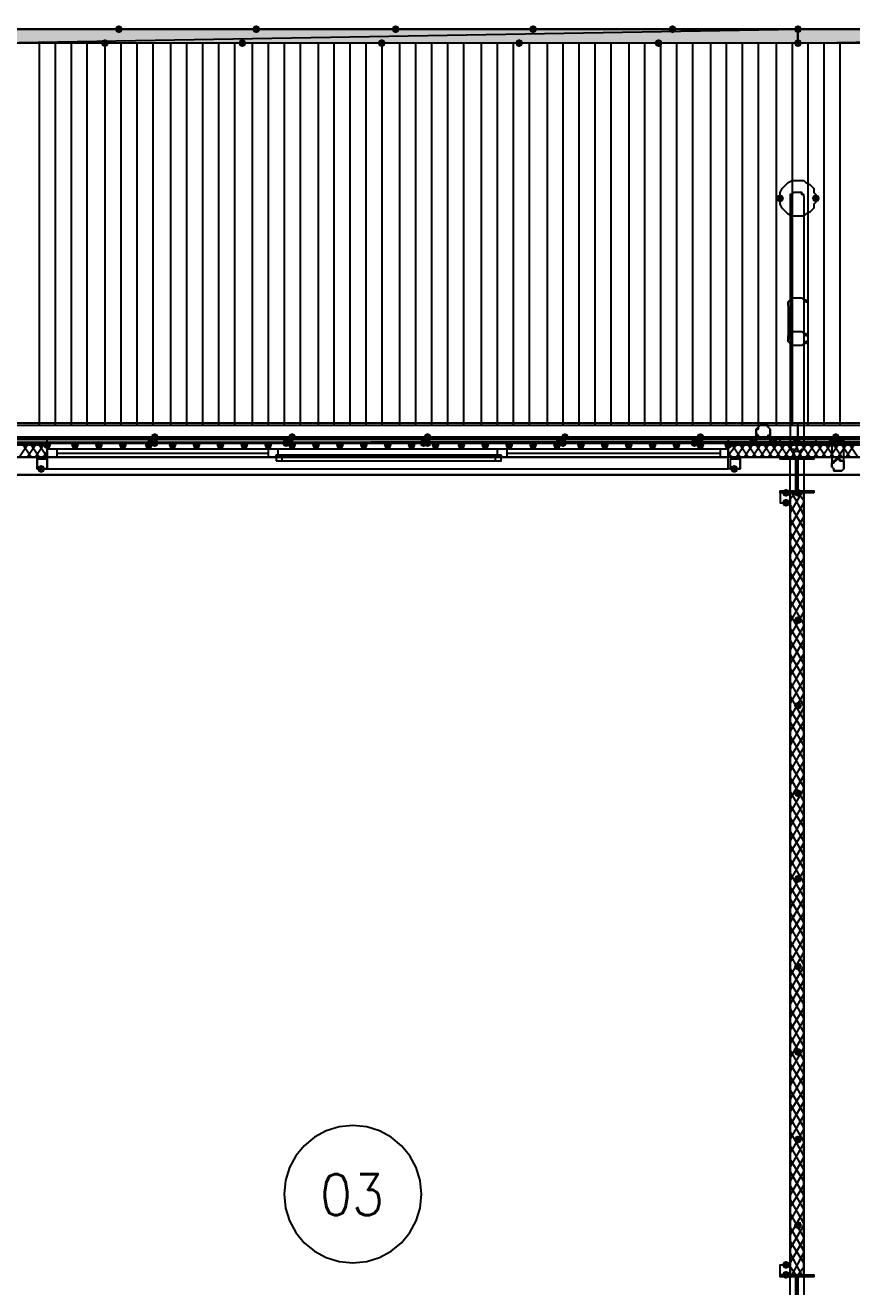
# Model space of a CAD drawing. Header units: millimetres. Extents: x 0 to 420, y 0 to 297.
# Drawn here: x 156.29 to 173.86, y 203.16 to 230 of the extents above; entities that cross this region are included whole.
import ezdxf

# ---------------------------------------------------------------- set-up
doc = ezdxf.new("R2010")
doc.units = ezdxf.units.MM
doc.layers.get('0').update_dxf_attribs({"linetype": 'CONTINUOUS'})
doc.styles.get("Standard").update_dxf_attribs({"font": 'STANDARD'})

msp = doc.modelspace()

# ---------------------------------------------------------------- hatches: boundary and pattern name
at = {"true_color": 0x000007}
h = msp.add_hatch(color=0, dxfattribs=at)
h.paths.add_polyline_path([(172.72, 229.616), (155.321, 229.616), (172.72, 229.912333)], flags=0)
h.paths.add_polyline_path([(155.321, 229.616), (172.72, 229.912333), (155.321, 229.912333)], flags=0)
at = {"true_color": 0x0000fe}
for points in [[(158.369, 229.912333), (158.344129, 229.852537), (158.284333, 229.827667), (158.224538, 229.852537), (158.199667, 229.912333), (158.224537, 229.972129), (158.284333, 229.997), (158.344129, 229.972129)], [(161.29, 229.912333), (161.265129, 229.852537), (161.205333, 229.827667), (161.145538, 229.852537), (161.120667, 229.912333), (161.145537, 229.972129), (161.205333, 229.997), (161.265129, 229.972129)], [(164.253333, 229.912333), (164.228462, 229.852537), (164.168667, 229.827667), (164.108871, 229.852537), (164.084, 229.912333), (164.108871, 229.972129), (164.168667, 229.997), (164.228462, 229.972129)], [(167.174333, 229.912333), (167.149463, 229.852537), (167.089667, 229.827667), (167.029871, 229.852537), (167.005, 229.912333), (167.029871, 229.972129), (167.089667, 229.997), (167.149462, 229.972129)], [(170.137667, 229.912333), (170.112796, 229.852537), (170.053, 229.827667), (169.993204, 229.852537), (169.968333, 229.912333), (169.993204, 229.972129), (170.053, 229.997), (170.112796, 229.972129)], [(172.804667, 229.912333), (172.779796, 229.852537), (172.72, 229.827667), (172.660204, 229.852537), (172.635333, 229.912333), (172.660204, 229.972129), (172.72, 229.997), (172.779796, 229.972129)], [(172.804667, 229.912333), (172.779796, 229.852537), (172.72, 229.827667), (172.660204, 229.852537), (172.635333, 229.912333), (172.660204, 229.972129), (172.72, 229.997), (172.779796, 229.972129)], [(158.072667, 229.616), (158.047796, 229.556204), (157.988, 229.531333), (157.928204, 229.556204), (157.903333, 229.616), (157.928204, 229.675796), (157.988, 229.700667), (158.047796, 229.675796)], [(160.993667, 229.616), (160.968796, 229.556204), (160.909, 229.531333), (160.849204, 229.556204), (160.824333, 229.616), (160.849204, 229.675796), (160.909, 229.700667), (160.968796, 229.675796)], [(163.957, 229.616), (163.932129, 229.556204), (163.872333, 229.531333), (163.812537, 229.556204), (163.787667, 229.616), (163.812537, 229.675796), (163.872333, 229.700667), (163.932129, 229.675796)], [(166.878, 229.616), (166.853129, 229.556204), (166.793333, 229.531333), (166.733538, 229.556204), (166.708667, 229.616), (166.733537, 229.675796), (166.793333, 229.700667), (166.853129, 229.675796)], [(169.841333, 229.616), (169.816463, 229.556204), (169.756667, 229.531333), (169.696871, 229.556204), (169.672, 229.616), (169.696871, 229.675796), (169.756667, 229.700667), (169.816462, 229.675796)], [(172.804667, 229.616), (172.779796, 229.556204), (172.72, 229.531333), (172.660204, 229.556204), (172.635333, 229.616), (172.660204, 229.675796), (172.72, 229.700667), (172.779796, 229.675796)], [(159.046333, 221.107), (159.021462, 221.047204), (158.961667, 221.022333), (158.901871, 221.047204), (158.877, 221.107), (158.901871, 221.166796), (158.961667, 221.191667), (159.021462, 221.166796)], [(159.131, 221.234), (159.106129, 221.174204), (159.046333, 221.149333), (158.986538, 221.174204), (158.961667, 221.234), (158.986537, 221.293796), (159.046333, 221.318667), (159.106129, 221.293796)], [(159.131, 221.107), (159.106129, 221.047204), (159.046333, 221.022333), (158.986538, 221.047204), (158.961667, 221.107), (158.986537, 221.166796), (159.046333, 221.191667), (159.106129, 221.166796)], [(159.131, 221.107), (159.106129, 221.047204), (159.046333, 221.022333), (158.986538, 221.047204), (158.961667, 221.107), (158.986537, 221.166796), (159.046333, 221.191667), (159.106129, 221.166796)], [(161.925, 221.107), (161.900129, 221.047204), (161.840333, 221.022333), (161.780538, 221.047204), (161.755667, 221.107), (161.780537, 221.166796), (161.840333, 221.191667), (161.900129, 221.166796)], [(162.009667, 221.107), (161.984796, 221.047204), (161.925, 221.022333), (161.865204, 221.047204), (161.840333, 221.107), (161.865204, 221.166796), (161.925, 221.191667), (161.984796, 221.166796)], [(162.009667, 221.107), (161.984796, 221.047204), (161.925, 221.022333), (161.865204, 221.047204), (161.840333, 221.107), (161.865204, 221.166796), (161.925, 221.191667), (161.984796, 221.166796)], [(162.052, 221.234), (162.027129, 221.174204), (161.967333, 221.149333), (161.907537, 221.174204), (161.882667, 221.234), (161.907537, 221.293796), (161.967333, 221.318667), (162.027129, 221.293796)], [(164.846, 221.107), (164.821129, 221.047204), (164.761333, 221.022333), (164.701538, 221.047204), (164.676667, 221.107), (164.701537, 221.166796), (164.761333, 221.191667), (164.821129, 221.166796)], [(164.930667, 221.234), (164.905796, 221.174204), (164.846, 221.149333), (164.786204, 221.174204), (164.761333, 221.234), (164.786204, 221.293796), (164.846, 221.318667), (164.905796, 221.293796)], [(164.930667, 221.107), (164.905796, 221.047204), (164.846, 221.022333), (164.786204, 221.047204), (164.761333, 221.107), (164.786204, 221.166796), (164.846, 221.191667), (164.905796, 221.166796)], [(164.930667, 221.107), (164.905796, 221.047204), (164.846, 221.022333), (164.786204, 221.047204), (164.761333, 221.107), (164.786204, 221.166796), (164.846, 221.191667), (164.905796, 221.166796)], [(167.724667, 221.107), (167.699796, 221.047204), (167.64, 221.022333), (167.580204, 221.047204), (167.555333, 221.107), (167.580204, 221.166796), (167.64, 221.191667), (167.699796, 221.166796)], [(167.809333, 221.107), (167.784463, 221.047204), (167.724667, 221.022333), (167.664871, 221.047204), (167.64, 221.107), (167.664871, 221.166796), (167.724667, 221.191667), (167.784462, 221.166796)], [(167.809333, 221.107), (167.784463, 221.047204), (167.724667, 221.022333), (167.664871, 221.047204), (167.64, 221.107), (167.664871, 221.166796), (167.724667, 221.191667), (167.784462, 221.166796)], [(167.851667, 221.234), (167.826796, 221.174204), (167.767, 221.149333), (167.707204, 221.174204), (167.682333, 221.234), (167.707204, 221.293796), (167.767, 221.318667), (167.826796, 221.293796)], [(170.603333, 221.107), (170.578463, 221.047204), (170.518667, 221.022333), (170.458871, 221.047204), (170.434, 221.107), (170.458871, 221.166796), (170.518667, 221.191667), (170.578462, 221.166796)], [(170.688, 221.107), (170.663129, 221.047204), (170.603333, 221.022333), (170.543538, 221.047204), (170.518667, 221.107), (170.543537, 221.166796), (170.603333, 221.191667), (170.663129, 221.166796)], [(170.730333, 221.234), (170.705462, 221.174204), (170.645667, 221.149333), (170.585871, 221.174204), (170.561, 221.234), (170.585871, 221.293796), (170.645667, 221.318667), (170.705462, 221.293796)], [(170.730333, 221.107), (170.705462, 221.047204), (170.645667, 221.022333), (170.585871, 221.047204), (170.561, 221.107), (170.585871, 221.166796), (170.645667, 221.191667), (170.705462, 221.166796)], [(173.524333, 221.107), (173.499462, 221.047204), (173.439667, 221.022333), (173.379871, 221.047204), (173.355, 221.107), (173.379871, 221.166796), (173.439667, 221.191667), (173.499462, 221.166796)], [(173.609, 221.234), (173.584129, 221.174204), (173.524333, 221.149333), (173.464538, 221.174204), (173.439667, 221.234), (173.464537, 221.293796), (173.524333, 221.318667), (173.584129, 221.293796)], [(173.609, 221.107), (173.584129, 221.047204), (173.524333, 221.022333), (173.464538, 221.047204), (173.439667, 221.107), (173.464537, 221.166796), (173.524333, 221.191667), (173.584129, 221.166796)], [(173.609, 221.107), (173.584129, 221.047204), (173.524333, 221.022333), (173.464538, 221.047204), (173.439667, 221.107), (173.464537, 221.166796), (173.524333, 221.191667), (173.584129, 221.166796)]]:
    msp.add_hatch(color=0, dxfattribs=at).paths.add_polyline_path(points, flags=0)
at = {"true_color": 0x000007}
h = msp.add_hatch(color=0, dxfattribs=at)
h.paths.add_polyline_path([(190.076667, 229.616), (172.72, 229.616), (190.076667, 229.912333)], flags=0)
h.paths.add_polyline_path([(172.72, 229.616), (190.076667, 229.912333), (172.72, 229.912333)], flags=0)
for points in [[(172.423667, 226.314), (172.398796, 226.254204), (172.339, 226.229333), (172.279204, 226.254204), (172.254333, 226.314), (172.279204, 226.373796), (172.339, 226.398667), (172.398796, 226.373796)], [(173.185667, 226.314), (173.160796, 226.254204), (173.101, 226.229333), (173.041204, 226.254204), (173.016333, 226.314), (173.041204, 226.373796), (173.101, 226.398667), (173.160796, 226.373796)], [(156.845, 221.064667), (156.820129, 221.004871), (156.760333, 220.98), (156.700538, 221.004871), (156.675667, 221.064667), (156.700537, 221.124462), (156.760333, 221.149333), (156.820129, 221.124463)], [(157.437667, 221.064667), (157.412796, 221.004871), (157.353, 220.98), (157.293204, 221.004871), (157.268333, 221.064667), (157.293204, 221.124462), (157.353, 221.149333), (157.412796, 221.124463)], [(157.945667, 221.064667), (157.920796, 221.004871), (157.861, 220.98), (157.801204, 221.004871), (157.776333, 221.064667), (157.801204, 221.124462), (157.861, 221.149333), (157.920796, 221.124463)], [(158.453667, 221.064667), (158.428796, 221.004871), (158.369, 220.98), (158.309204, 221.004871), (158.284333, 221.064667), (158.309204, 221.124462), (158.369, 221.149333), (158.428796, 221.124463)], [(159.004, 221.064667), (158.979129, 221.004871), (158.919333, 220.98), (158.859537, 221.004871), (158.834667, 221.064667), (158.859537, 221.124462), (158.919333, 221.149333), (158.979129, 221.124463)], [(159.512, 221.064667), (159.487129, 221.004871), (159.427333, 220.98), (159.367538, 221.004871), (159.342667, 221.064667), (159.367537, 221.124462), (159.427333, 221.149333), (159.487129, 221.124463)], [(160.02, 221.064667), (159.995129, 221.004871), (159.935333, 220.98), (159.875538, 221.004871), (159.850667, 221.064667), (159.875537, 221.124462), (159.935333, 221.149333), (159.995129, 221.124463)], [(160.528, 221.064667), (160.503129, 221.004871), (160.443333, 220.98), (160.383537, 221.004871), (160.358667, 221.064667), (160.383537, 221.124462), (160.443333, 221.149333), (160.503129, 221.124463)], [(161.036, 221.064667), (161.011129, 221.004871), (160.951333, 220.98), (160.891538, 221.004871), (160.866667, 221.064667), (160.891537, 221.124462), (160.951333, 221.149333), (161.011129, 221.124463)], [(161.544, 221.064667), (161.519129, 221.004871), (161.459333, 220.98), (161.399538, 221.004871), (161.374667, 221.064667), (161.399537, 221.124462), (161.459333, 221.149333), (161.519129, 221.124463)], [(162.052, 221.064667), (162.027129, 221.004871), (161.967333, 220.98), (161.907537, 221.004871), (161.882667, 221.064667), (161.907537, 221.124462), (161.967333, 221.149333), (162.027129, 221.124463)], [(162.56, 221.064667), (162.535129, 221.004871), (162.475333, 220.98), (162.415538, 221.004871), (162.390667, 221.064667), (162.415537, 221.124462), (162.475333, 221.149333), (162.535129, 221.124463)], [(163.068, 221.064667), (163.043129, 221.004871), (162.983333, 220.98), (162.923538, 221.004871), (162.898667, 221.064667), (162.923537, 221.124462), (162.983333, 221.149333), (163.043129, 221.124463)], [(163.576, 221.064667), (163.551129, 221.004871), (163.491333, 220.98), (163.431538, 221.004871), (163.406667, 221.064667), (163.431537, 221.124462), (163.491333, 221.149333), (163.551129, 221.124463)], [(164.084, 221.064667), (164.059129, 221.004871), (163.999333, 220.98), (163.939538, 221.004871), (163.914667, 221.064667), (163.939537, 221.124462), (163.999333, 221.149333), (164.059129, 221.124463)], [(164.592, 221.064667), (164.567129, 221.004871), (164.507333, 220.98), (164.447538, 221.004871), (164.422667, 221.064667), (164.447537, 221.124462), (164.507333, 221.149333), (164.567129, 221.124463)], [(165.1, 221.064667), (165.075129, 221.004871), (165.015333, 220.98), (164.955538, 221.004871), (164.930667, 221.064667), (164.955537, 221.124462), (165.015333, 221.149333), (165.075129, 221.124463)], [(165.650333, 221.064667), (165.625462, 221.004871), (165.565667, 220.98), (165.505871, 221.004871), (165.481, 221.064667), (165.505871, 221.124462), (165.565667, 221.149333), (165.625462, 221.124463)], [(166.158333, 221.064667), (166.133463, 221.004871), (166.073667, 220.98), (166.013871, 221.004871), (165.989, 221.064667), (166.013871, 221.124462), (166.073667, 221.149333), (166.133462, 221.124463)], [(166.666333, 221.064667), (166.641462, 221.004871), (166.581667, 220.98), (166.521871, 221.004871), (166.497, 221.064667), (166.521871, 221.124462), (166.581667, 221.149333), (166.641462, 221.124463)], [(167.174333, 221.064667), (167.149463, 221.004871), (167.089667, 220.98), (167.029871, 221.004871), (167.005, 221.064667), (167.029871, 221.124462), (167.089667, 221.149333), (167.149462, 221.124463)], [(167.682333, 221.064667), (167.657463, 221.004871), (167.597667, 220.98), (167.537871, 221.004871), (167.513, 221.064667), (167.537871, 221.124462), (167.597667, 221.149333), (167.657462, 221.124463)], [(168.190333, 221.064667), (168.165462, 221.004871), (168.105667, 220.98), (168.045871, 221.004871), (168.021, 221.064667), (168.045871, 221.124462), (168.105667, 221.149333), (168.165462, 221.124463)], [(168.698333, 221.064667), (168.673463, 221.004871), (168.613667, 220.98), (168.553871, 221.004871), (168.529, 221.064667), (168.553871, 221.124462), (168.613667, 221.149333), (168.673462, 221.124463)], [(169.206333, 221.064667), (169.181462, 221.004871), (169.121667, 220.98), (169.061871, 221.004871), (169.037, 221.064667), (169.061871, 221.124462), (169.121667, 221.149333), (169.181462, 221.124463)], [(169.714333, 221.064667), (169.689462, 221.004871), (169.629667, 220.98), (169.569871, 221.004871), (169.545, 221.064667), (169.569871, 221.124462), (169.629667, 221.149333), (169.689462, 221.124463)], [(170.222333, 221.064667), (170.197462, 221.004871), (170.137667, 220.98), (170.077871, 221.004871), (170.053, 221.064667), (170.077871, 221.124462), (170.137667, 221.149333), (170.197462, 221.124463)], [(170.730333, 221.064667), (170.705462, 221.004871), (170.645667, 220.98), (170.585871, 221.004871), (170.561, 221.064667), (170.585871, 221.124462), (170.645667, 221.149333), (170.705462, 221.124463)], [(171.323, 221.064667), (171.298129, 221.004871), (171.238333, 220.98), (171.178538, 221.004871), (171.153667, 221.064667), (171.178537, 221.124462), (171.238333, 221.149333), (171.298129, 221.124463)], [(156.718, 220.556667), (156.693129, 220.496871), (156.633333, 220.472), (156.573537, 220.496871), (156.548667, 220.556667), (156.573537, 220.616462), (156.633333, 220.641333), (156.693129, 220.616463)], [(171.45, 220.556667), (171.425129, 220.496871), (171.365333, 220.472), (171.305538, 220.496871), (171.280667, 220.556667), (171.305537, 220.616462), (171.365333, 220.641333), (171.425129, 220.616463)], [(172.550667, 220.048667), (172.525796, 219.988871), (172.466, 219.964), (172.406204, 219.988871), (172.381333, 220.048667), (172.406204, 220.108462), (172.466, 220.133333), (172.525796, 220.108463)], [(172.804667, 220.048667), (172.779796, 219.988871), (172.72, 219.964), (172.660204, 219.988871), (172.635333, 220.048667), (172.660204, 220.108462), (172.72, 220.133333), (172.779796, 220.108463)], [(172.550667, 219.837), (172.525796, 219.777204), (172.466, 219.752333), (172.406204, 219.777204), (172.381333, 219.837), (172.406204, 219.896796), (172.466, 219.921667), (172.525796, 219.896796)], [(172.804667, 217.339333), (172.779796, 217.279538), (172.72, 217.254667), (172.660204, 217.279538), (172.635333, 217.339333), (172.660204, 217.399129), (172.72, 217.424), (172.779796, 217.399129)], [(172.804667, 215.519), (172.779796, 215.459204), (172.72, 215.434333), (172.660204, 215.459204), (172.635333, 215.519), (172.660204, 215.578796), (172.72, 215.603667), (172.779796, 215.578796)], [(172.804667, 213.656333), (172.779796, 213.596537), (172.72, 213.571667), (172.660204, 213.596537), (172.635333, 213.656333), (172.660204, 213.716129), (172.72, 213.741), (172.779796, 213.716129)], [(172.804667, 211.836), (172.779796, 211.776204), (172.72, 211.751333), (172.660204, 211.776204), (172.635333, 211.836), (172.660204, 211.895796), (172.72, 211.920667), (172.779796, 211.895796)], [(172.804667, 209.973333), (172.779796, 209.913537), (172.72, 209.888667), (172.660204, 209.913537), (172.635333, 209.973333), (172.660204, 210.033129), (172.72, 210.058), (172.779796, 210.033129)], [(172.804667, 208.153), (172.779796, 208.093204), (172.72, 208.068333), (172.660204, 208.093204), (172.635333, 208.153), (172.660204, 208.212796), (172.72, 208.237667), (172.779796, 208.212796)], [(172.804667, 206.290333), (172.779796, 206.230537), (172.72, 206.205667), (172.660204, 206.230537), (172.635333, 206.290333), (172.660204, 206.350129), (172.72, 206.375), (172.779796, 206.350129)], [(172.804667, 204.47), (172.779796, 204.410204), (172.72, 204.385333), (172.660204, 204.410204), (172.635333, 204.47), (172.660204, 204.529796), (172.72, 204.554667), (172.779796, 204.529796)], [(172.550667, 203.623333), (172.525796, 203.563538), (172.466, 203.538667), (172.406204, 203.563538), (172.381333, 203.623333), (172.406204, 203.683129), (172.466, 203.708), (172.525796, 203.683129)], [(172.550667, 203.411667), (172.525796, 203.351871), (172.466, 203.327), (172.406204, 203.351871), (172.381333, 203.411667), (172.406204, 203.471462), (172.466, 203.496333), (172.525796, 203.471463)]]:
    msp.add_hatch(color=0, dxfattribs=at).paths.add_polyline_path(points, flags=0)
h = msp.add_hatch(color=0, dxfattribs=at)
h.paths.add_polyline_path([(119.972667, 221.234), (381.973667, 221.234), (119.972667, 221.107)], flags=0)
h.paths.add_polyline_path([(381.973667, 221.234), (119.972667, 221.107), (381.973667, 221.107)], flags=0)

# ---------------------------------------------------------------- linework, layer by layer
at = {"color": 0, "true_color": 0x000007}
for points in [[(190.076667, 229.912333), (190.076667, 229.616), (172.72, 229.616), (172.72, 229.912333), (172.72, 229.616), (155.321, 229.616), (155.321, 229.912333), (137.922, 229.912333), (137.922, 229.616), (155.321, 229.616), (155.321, 229.912333), (172.72, 229.912333)], [(172.72, 229.616), (155.321, 229.616), (172.72, 229.912333)], [(155.321, 229.616), (172.72, 229.912333), (155.321, 229.912333)], [(166.285333, 229.912333), (161.755667, 229.912333)], [(190.076667, 229.616), (172.72, 229.616), (190.076667, 229.912333)], [(172.72, 229.616), (190.076667, 229.912333), (172.72, 229.912333)], [(381.973667, 229.065667), (381.973667, 229.616), (119.972667, 229.616), (119.972667, 229.065667), (119.972667, 222.080667), (119.972667, 221.488), (381.973667, 221.488), (381.973667, 222.080667)], [(172.762333, 225.933), (172.72, 225.933), (172.635333, 225.933), (172.593, 225.933), (172.508333, 225.975333), (172.466, 226.017667), (172.423667, 226.06), (172.381333, 226.102333), (172.339, 226.187), (172.339, 226.229333), (172.339, 226.314), (172.339, 226.398667), (172.339, 226.441), (172.381333, 226.525667), (172.423667, 226.568), (172.466, 226.610333), (172.508333, 226.652667), (172.593, 226.695), (172.635333, 226.695), (172.72, 226.695), (172.762333, 226.695), (172.847, 226.695), (172.889333, 226.652667), (172.974, 226.610333), (173.016333, 226.568), (173.058667, 226.525667), (173.058667, 226.441), (173.101, 226.398667), (173.101, 226.314), (173.101, 226.229333), (173.058667, 226.187), (173.058667, 226.102333), (173.016333, 226.06), (172.974, 226.017667), (172.889333, 225.975333), (172.847, 225.933)], [(172.762333, 223.181333), (172.72, 223.181333), (172.677667, 223.181333), (172.635333, 223.181333), (172.593, 223.181333), (172.550667, 223.223667), (172.508333, 223.266), (172.508333, 223.308333), (172.508333, 223.350667), (172.508333, 223.393), (172.550667, 223.435333), (172.593, 223.477667), (172.635333, 223.477667), (172.677667, 223.477667), (172.72, 223.477667), (172.762333, 223.477667), (172.804667, 223.477667), (172.847, 223.435333), (172.889333, 223.435333), (172.889333, 223.393), (172.931667, 223.393), (172.931667, 223.350667), (172.931667, 223.308333), (172.931667, 223.266), (172.889333, 223.266), (172.889333, 223.223667), (172.847, 223.223667), (172.804667, 223.181333)], [(155.321, 221.191667), (172.72, 221.191667), (172.72, 221.530333), (155.321, 221.530333)], [(172.254333, 221.149333), (172.127333, 221.149333), (172.127333, 221.361), (172.127333, 221.403333), (172.085, 221.445667), (172.085, 221.488), (172.042667, 221.488), (172.000333, 221.488), (171.958, 221.488), (171.915667, 221.488), (171.873333, 221.445667), (171.831, 221.403333), (171.831, 221.361), (171.831, 221.149333), (171.704, 221.149333), (171.831, 221.149333), (171.831, 221.361), (171.831, 221.403333), (171.873333, 221.403333), (171.873333, 221.445667), (171.915667, 221.488), (171.958, 221.488), (172.000333, 221.488), (172.042667, 221.488), (172.085, 221.445667), (172.127333, 221.403333), (172.127333, 221.361), (172.127333, 221.149333), (172.254333, 221.149333), (172.127333, 221.149333), (172.127333, 221.361), (172.127333, 221.403333), (172.085, 221.445667), (172.085, 221.488), (172.042667, 221.488), (172.000333, 221.488), (171.958, 221.488), (171.915667, 221.488), (171.873333, 221.445667), (171.831, 221.403333), (171.831, 221.361), (171.831, 221.149333), (171.704, 221.149333), (171.831, 221.149333), (171.831, 221.361), (171.831, 221.403333), (171.873333, 221.403333), (171.873333, 221.445667), (171.915667, 221.488), (171.958, 221.488), (172.000333, 221.488), (172.042667, 221.488), (172.085, 221.445667), (172.127333, 221.403333), (172.127333, 221.361), (172.127333, 221.149333), (172.254333, 221.149333), (172.127333, 221.149333), (172.127333, 221.361), (172.127333, 221.403333), (172.085, 221.445667), (172.042667, 221.488), (172.000333, 221.488), (171.958, 221.488), (171.915667, 221.488), (171.873333, 221.445667), (171.873333, 221.403333), (171.831, 221.403333), (171.831, 221.361), (171.831, 221.149333), (171.704, 221.149333), (171.831, 221.149333), (171.831, 221.361), (171.831, 221.403333), (171.873333, 221.445667), (171.915667, 221.488), (171.958, 221.488), (172.000333, 221.488), (172.042667, 221.488), (172.085, 221.488), (172.085, 221.445667), (172.127333, 221.403333), (172.127333, 221.361), (172.127333, 221.149333)], [(171.831, 221.361), (171.831, 221.318667), (171.873333, 221.276333), (171.873333, 221.234), (171.915667, 221.234), (171.958, 221.191667), (172.000333, 221.191667), (172.042667, 221.234), (172.085, 221.234), (172.085, 221.276333), (172.127333, 221.276333), (172.127333, 221.318667), (172.127333, 221.361), (172.127333, 221.403333), (172.085, 221.445667), (172.042667, 221.488), (172.000333, 221.488), (171.958, 221.488), (171.915667, 221.488), (171.873333, 221.445667), (171.873333, 221.403333), (171.831, 221.403333)], [(172.127333, 221.361), (172.127333, 221.403333), (172.085, 221.445667), (172.042667, 221.488), (172.000333, 221.488), (171.958, 221.488), (171.915667, 221.488), (171.873333, 221.445667), (171.873333, 221.403333), (171.831, 221.403333), (171.831, 221.361), (171.831, 221.318667), (171.873333, 221.276333), (171.873333, 221.234), (171.915667, 221.234), (171.958, 221.191667), (172.000333, 221.191667), (172.042667, 221.234), (172.085, 221.234), (172.085, 221.276333), (172.127333, 221.276333), (172.127333, 221.318667)], [(172.72, 221.191667), (190.119, 221.191667), (190.119, 221.530333), (172.72, 221.530333)], [(119.972667, 221.234), (381.973667, 221.234), (119.972667, 221.107)], [(381.973667, 221.234), (119.972667, 221.107), (381.973667, 221.107)], [(119.972667, 221.234), (119.972667, 221.107), (381.973667, 221.107), (381.973667, 221.234)], [(173.693667, 221.191667), (173.651333, 221.191667), (173.609, 221.191667), (173.566667, 221.191667), (173.524333, 221.191667), (173.482, 221.191667), (173.439667, 221.191667), (173.439667, 221.149333), (173.482, 221.149333), (173.524333, 221.149333), (173.566667, 221.149333), (173.609, 221.149333), (173.651333, 221.149333), (173.693667, 221.149333)], [(156.760333, 220.810667), (156.760333, 220.98)], [(171.238333, 220.810667), (171.238333, 220.98)], [(172.72, 220.937667), (172.762333, 220.937667), (172.804667, 220.98), (172.847, 220.98), (172.847, 221.022333), (172.847, 221.064667), (172.847, 221.107), (172.804667, 221.107), (172.762333, 221.149333), (172.72, 221.149333), (172.677667, 221.149333), (172.635333, 221.149333), (172.635333, 221.107), (172.593, 221.107), (172.550667, 221.064667), (172.550667, 221.022333), (172.593, 220.98), (172.635333, 220.98), (172.635333, 220.937667), (172.677667, 220.937667)], [(393.361333, 220.810667), (259.291667, 220.810667), (259.291667, 189.780333), (242.612333, 189.780333), (242.612333, 220.810667), (108.585, 220.810667), (108.585, 104.14), (242.654667, 104.14), (242.654667, 135.128), (259.291667, 135.128), (259.291667, 104.14), (393.361333, 104.14)], [(156.548667, 220.810667), (156.760333, 220.810667), (156.760333, 220.556667), (156.548667, 220.556667)], [(156.548667, 220.768333), (156.548667, 220.556667), (156.760333, 220.556667), (156.760333, 220.768333)], [(161.628667, 220.726), (161.755667, 220.726), (161.755667, 220.853), (161.628667, 220.853)], [(166.412333, 220.853), (166.285333, 220.853), (166.285333, 220.726), (166.412333, 220.726)], [(171.238333, 220.810667), (171.492333, 220.810667), (171.492333, 220.556667), (171.238333, 220.556667)], [(171.280667, 220.768333), (171.280667, 220.556667), (171.492333, 220.556667), (171.492333, 220.768333)], [(173.058667, 220.048667), (172.339, 220.048667), (172.339, 220.091), (172.677667, 220.091), (172.677667, 220.768333), (172.339, 220.768333), (172.339, 220.810667), (173.058667, 220.810667), (173.058667, 220.768333), (172.72, 220.768333), (172.72, 220.091), (173.058667, 220.091)], [(173.693667, 220.641333), (173.693667, 220.599), (173.693667, 220.556667), (173.651333, 220.514333), (173.609, 220.514333), (173.566667, 220.514333), (173.524333, 220.514333), (173.482, 220.514333), (173.482, 220.556667), (173.439667, 220.599), (173.439667, 220.641333), (173.439667, 220.683667), (173.482, 220.683667), (173.482, 220.726), (173.524333, 220.726), (173.524333, 220.768333), (173.566667, 220.768333), (173.609, 220.768333), (173.609, 220.726), (173.651333, 220.726), (173.693667, 220.726), (173.693667, 220.683667), (173.693667, 220.641333), (173.693667, 220.683667), (173.693667, 220.726), (173.651333, 220.726), (173.609, 220.726), (173.609, 220.768333), (173.566667, 220.768333), (173.524333, 220.768333), (173.524333, 220.726), (173.482, 220.726), (173.482, 220.683667), (173.439667, 220.683667), (173.439667, 220.641333), (173.439667, 220.599), (173.482, 220.556667), (173.482, 220.514333), (173.524333, 220.514333), (173.566667, 220.514333), (173.609, 220.514333), (173.651333, 220.514333), (173.693667, 220.556667), (173.693667, 220.599)], [(173.439667, 220.641333), (173.439667, 220.599), (173.482, 220.556667), (173.482, 220.514333), (173.524333, 220.514333), (173.566667, 220.514333), (173.609, 220.514333), (173.651333, 220.514333), (173.693667, 220.556667), (173.693667, 220.599), (173.693667, 220.641333), (173.693667, 220.683667), (173.693667, 220.726), (173.651333, 220.726), (173.609, 220.726), (173.609, 220.768333), (173.566667, 220.768333), (173.524333, 220.768333), (173.524333, 220.726), (173.482, 220.726), (173.482, 220.683667), (173.439667, 220.683667)], [(242.612333, 220.429667), (242.612333, 189.780333), (259.291667, 189.780333), (259.291667, 220.429667), (393.022667, 220.429667), (393.022667, 104.478667), (259.291667, 104.478667), (259.291667, 135.128), (242.654667, 135.128), (242.654667, 104.478667), (108.923667, 104.478667), (108.923667, 220.429667)], [(172.550667, 220.048667), (172.339, 220.048667), (172.339, 219.837), (172.550667, 219.837), (172.550667, 220.048667), (172.339, 220.048667), (172.339, 219.837), (172.550667, 219.837)], [(172.847, 203.411667), (172.847, 220.048667), (172.550667, 220.048667), (172.550667, 203.411667)], [(172.550667, 203.411667), (172.339, 203.411667), (172.339, 203.623333), (172.550667, 203.623333), (172.550667, 203.411667), (172.339, 203.411667), (172.339, 203.623333), (172.550667, 203.623333)], [(173.058667, 202.692), (172.339, 202.692), (172.339, 202.734333), (172.677667, 202.734333), (172.677667, 203.369333), (172.339, 203.369333), (172.339, 203.411667), (173.058667, 203.411667), (173.058667, 203.369333), (172.72, 203.369333), (172.72, 202.734333), (173.058667, 202.734333)]]:
    msp.add_lwpolyline(points, close=True, dxfattribs=at)
for points in [[(172.72, 229.912333), (155.321, 229.912333)], [(161.755667, 229.912333), (166.285333, 229.912333)], [(190.076667, 229.912333), (172.72, 229.912333)], [(172.339, 226.314), (172.339, 226.398667), (172.339, 226.441), (172.381333, 226.525667), (172.423667, 226.568), (172.466, 226.610333), (172.508333, 226.652667), (172.593, 226.695), (172.635333, 226.695), (172.72, 226.695), (172.762333, 226.695), (172.847, 226.695), (172.889333, 226.652667), (172.974, 226.610333), (173.016333, 226.568), (173.058667, 226.525667), (173.058667, 226.441), (173.101, 226.398667), (173.101, 226.314)], [(172.847, 226.356333), (172.847, 226.398667), (172.804667, 226.398667), (172.804667, 226.441), (172.762333, 226.441), (172.72, 226.441), (172.677667, 226.441), (172.635333, 226.441), (172.593, 226.398667), (172.550667, 226.398667), (172.550667, 226.356333)], [(172.550667, 226.356333), (172.550667, 221.022333)], [(172.847, 226.356333), (172.847, 221.022333)], [(172.508333, 224.028), (172.508333, 224.070333), (172.508333, 224.112667), (172.550667, 224.155), (172.593, 224.197333), (172.635333, 224.197333), (172.677667, 224.197333), (172.72, 224.197333), (172.762333, 224.197333), (172.804667, 224.197333), (172.847, 224.155), (172.889333, 224.155), (172.889333, 224.112667), (172.931667, 224.112667), (172.931667, 224.070333), (172.931667, 224.028)], [(172.508333, 224.028), (172.508333, 223.308333)], [(172.931667, 224.028), (172.931667, 223.308333)], [(156.760333, 221.064667), (156.760333, 221.191667), (171.238333, 221.191667), (171.238333, 221.064667)], [(173.101, 221.191667), (173.058667, 221.191667), (173.016333, 221.191667), (172.974, 221.191667), (172.889333, 221.191667), (172.847, 221.191667), (172.762333, 221.191667), (172.72, 221.191667), (172.635333, 221.191667), (172.593, 221.191667), (172.508333, 221.191667), (172.466, 221.191667), (172.423667, 221.191667), (172.381333, 221.191667), (172.339, 221.191667)], [(173.101, 221.191667), (173.101, 221.064667), (173.058667, 221.064667), (173.016333, 221.064667), (172.974, 221.064667), (172.889333, 221.064667), (172.847, 221.064667), (172.762333, 221.064667), (172.72, 221.064667), (172.635333, 221.064667), (172.593, 221.064667), (172.508333, 221.064667), (172.466, 221.064667), (172.423667, 221.064667), (172.381333, 221.064667), (172.339, 221.064667), (172.339, 221.191667)], [(173.439667, 221.191667), (173.439667, 220.641333)], [(173.693667, 220.641333), (173.693667, 221.191667)], [(119.972667, 221.107), (381.973667, 221.107), (119.972667, 221.107), (381.973667, 221.107)], [(119.972667, 221.107), (381.973667, 221.107)], [(119.972667, 221.107), (381.973667, 221.107)], [(156.760333, 221.064667), (153.881667, 221.064667)], [(156.167667, 220.810667), (156.337, 221.064667)], [(156.421667, 220.810667), (156.252333, 221.064667)], [(156.337, 220.810667), (156.506333, 221.064667)], [(156.591, 220.810667), (156.421667, 221.064667)], [(156.506333, 220.810667), (156.675667, 221.064667)], [(156.760333, 220.810667), (156.591, 221.064667)], [(156.675667, 220.810667), (156.760333, 220.937667)], [(156.760333, 221.064667), (156.760333, 220.98), (156.760333, 220.810667)], [(156.760333, 221.064667), (156.760333, 220.98)], [(156.760333, 220.810667), (156.972, 220.810667), (156.972, 220.98), (156.760333, 220.98)], [(161.459333, 220.98), (156.972, 220.98)], [(156.972, 220.895333), (161.459333, 220.895333)], [(161.586333, 220.98), (161.459333, 220.98), (161.459333, 220.810667), (161.586333, 220.810667)], [(161.586333, 220.810667), (161.628667, 220.810667), (161.628667, 220.853), (161.671, 220.853), (161.671, 220.98), (161.586333, 220.98)], [(166.327667, 220.98), (161.671, 220.98)], [(166.454667, 220.98), (166.327667, 220.98), (166.327667, 220.853), (166.412333, 220.853), (166.412333, 220.810667), (166.454667, 220.810667)], [(166.454667, 220.810667), (166.539333, 220.810667), (166.539333, 220.98), (166.454667, 220.98)], [(171.069, 220.98), (166.539333, 220.98)], [(166.539333, 220.895333), (171.069, 220.895333)], [(171.238333, 220.98), (171.069, 220.98), (171.069, 220.810667), (171.238333, 220.810667)], [(171.238333, 220.853), (171.407667, 221.064667)], [(171.238333, 221.064667), (171.238333, 220.98), (171.238333, 220.810667)], [(171.238333, 221.064667), (171.238333, 220.98)], [(174.159333, 221.064667), (171.238333, 221.064667)], [(171.323, 220.810667), (171.238333, 220.895333)], [(171.492333, 220.810667), (171.323, 221.064667)], [(171.407667, 220.810667), (171.577, 221.064667)], [(171.661667, 220.810667), (171.492333, 221.064667)], [(171.577, 220.810667), (171.746333, 221.064667)], [(171.831, 220.810667), (171.661667, 221.064667)], [(171.746333, 220.810667), (171.915667, 221.064667)], [(172.000333, 220.810667), (171.831, 221.064667)], [(171.915667, 220.810667), (172.085, 221.064667)], [(172.169667, 220.810667), (172.000333, 221.064667)], [(172.085, 220.810667), (172.254333, 221.064667)], [(172.339, 220.810667), (172.169667, 221.064667)], [(172.254333, 220.810667), (172.423667, 221.064667)], [(172.508333, 220.810667), (172.339, 221.064667)], [(172.423667, 220.810667), (172.593, 221.064667)], [(172.677667, 220.810667), (172.508333, 221.064667)], [(172.593, 220.810667), (172.72, 221.064667)], [(172.804667, 220.810667), (172.677667, 221.064667)], [(172.72, 220.810667), (172.889333, 221.064667)], [(172.974, 220.810667), (172.804667, 221.064667)], [(172.889333, 220.810667), (173.058667, 221.064667)], [(173.143333, 220.810667), (172.974, 221.064667)], [(173.058667, 220.810667), (173.228, 221.064667)], [(173.312667, 220.810667), (173.143333, 221.064667)], [(173.228, 220.810667), (173.397333, 221.064667)], [(173.482, 220.810667), (173.312667, 221.064667)], [(173.397333, 220.810667), (173.566667, 221.064667)], [(173.651333, 220.810667), (173.482, 221.064667)], [(173.566667, 220.810667), (173.736, 221.064667)], [(173.820667, 220.810667), (173.651333, 221.064667)], [(173.736, 220.810667), (173.905333, 221.064667)], [(173.99, 220.810667), (173.820667, 221.064667)], [(153.881667, 220.810667), (156.760333, 220.810667)], [(156.633333, 220.810667), (156.633333, 220.768333)], [(163.999333, 220.810667), (156.760333, 220.810667), (156.760333, 220.683667)], [(163.999333, 220.810667), (156.760333, 220.810667), (156.760333, 220.683667)], [(156.760333, 220.810667), (171.238333, 220.810667)], [(156.760333, 220.683667), (156.760333, 220.556667), (163.999333, 220.556667)], [(156.760333, 220.683667), (156.760333, 220.556667), (163.999333, 220.556667)], [(156.972, 220.810667), (161.459333, 220.810667)], [(166.285333, 220.853), (161.755667, 220.853)], [(161.755667, 220.810667), (166.285333, 220.810667)], [(161.755667, 220.726), (166.285333, 220.726)], [(161.755667, 220.726), (166.285333, 220.726)], [(171.238333, 220.683667), (171.238333, 220.810667), (163.999333, 220.810667)], [(171.238333, 220.683667), (171.238333, 220.810667), (163.999333, 220.810667)], [(163.999333, 220.556667), (171.238333, 220.556667), (171.238333, 220.683667)], [(163.999333, 220.556667), (171.238333, 220.556667), (171.238333, 220.683667)], [(166.539333, 220.810667), (171.069, 220.810667)], [(171.238333, 220.810667), (174.159333, 220.810667)], [(171.365333, 220.810667), (171.365333, 220.768333)], [(172.339, 220.768333), (172.339, 220.810667)], [(172.550667, 220.768333), (172.550667, 220.810667)], [(172.72, 220.048667), (172.72, 220.810667)], [(172.889333, 220.768333), (172.889333, 220.810667)], [(173.058667, 220.768333), (173.058667, 220.810667)], [(172.339, 220.048667), (172.339, 220.091)], [(172.550667, 220.048667), (172.550667, 220.091)], [(172.889333, 220.048667), (172.889333, 220.091)], [(173.058667, 220.048667), (173.058667, 220.091)], [(172.550667, 219.921667), (172.677667, 220.048667)], [(172.550667, 219.625333), (172.804667, 220.048667)], [(172.550667, 219.329), (172.847, 219.837)], [(172.847, 219.583), (172.593, 220.048667)], [(172.847, 219.879333), (172.72, 220.048667)], [(172.847, 219.286667), (172.550667, 219.794667)], [(172.550667, 219.032667), (172.847, 219.540667)], [(172.847, 218.990333), (172.550667, 219.498333)], [(172.550667, 218.736333), (172.847, 219.244333)], [(172.847, 218.736333), (172.550667, 219.202)], [(172.550667, 218.44), (172.847, 218.948)], [(172.847, 218.44), (172.550667, 218.948)], [(172.550667, 218.186), (172.847, 218.651667)], [(172.847, 218.143667), (172.550667, 218.651667)], [(172.550667, 217.889667), (172.847, 218.397667)], [(172.847, 217.847333), (172.550667, 218.355333)], [(172.550667, 217.593333), (172.847, 218.101333)], [(172.847, 217.551), (172.550667, 218.059)], [(172.550667, 217.297), (172.847, 217.805)], [(172.847, 217.254667), (172.550667, 217.762667)], [(172.550667, 217.000667), (172.847, 217.508667)], [(172.847, 216.958333), (172.550667, 217.466333)], [(172.550667, 216.704333), (172.847, 217.212333)], [(172.847, 216.704333), (172.550667, 217.17)], [(172.550667, 216.408), (172.847, 216.916)], [(172.847, 216.408), (172.550667, 216.916)], [(172.550667, 216.154), (172.847, 216.619667)], [(172.847, 216.111667), (172.550667, 216.619667)], [(172.550667, 215.857667), (172.847, 216.365667)], [(172.847, 215.815333), (172.550667, 216.323333)], [(172.550667, 215.561333), (172.847, 216.069333)], [(172.847, 215.519), (172.550667, 216.027)], [(172.550667, 215.265), (172.847, 215.773)], [(172.847, 215.222667), (172.550667, 215.730667)], [(172.550667, 214.968667), (172.847, 215.476667)], [(172.847, 214.968667), (172.550667, 215.434333)], [(172.550667, 214.672333), (172.847, 215.180333)], [(172.847, 214.672333), (172.550667, 215.180333)], [(172.550667, 214.418333), (172.847, 214.884)], [(172.847, 214.376), (172.550667, 214.884)], [(172.550667, 214.122), (172.847, 214.63)], [(172.847, 214.079667), (172.550667, 214.587667)], [(172.550667, 213.825667), (172.847, 214.333667)], [(172.847, 213.783333), (172.550667, 214.291333)], [(172.550667, 213.529333), (172.847, 214.037333)], [(172.847, 213.487), (172.550667, 213.995)], [(172.550667, 213.233), (172.847, 213.741)], [(172.847, 213.190667), (172.550667, 213.698667)], [(172.550667, 212.936667), (172.847, 213.444667)], [(172.847, 212.936667), (172.550667, 213.402333)], [(172.550667, 212.640333), (172.847, 213.148333)], [(172.847, 212.640333), (172.550667, 213.148333)], [(172.550667, 212.386333), (172.847, 212.852)], [(172.847, 212.344), (172.550667, 212.852)], [(172.550667, 212.09), (172.847, 212.598)], [(172.847, 212.047667), (172.550667, 212.555667)], [(172.550667, 211.793667), (172.847, 212.301667)], [(172.847, 211.751333), (172.550667, 212.259333)], [(172.550667, 211.497333), (172.847, 212.005333)], [(172.847, 211.455), (172.550667, 211.963)], [(172.550667, 211.201), (172.847, 211.709)], [(172.847, 211.201), (172.550667, 211.666667)], [(172.550667, 210.904667), (172.847, 211.412667)], [(172.847, 210.904667), (172.550667, 211.412667)], [(172.550667, 210.650667), (172.847, 211.116333)], [(172.847, 210.608333), (172.550667, 211.116333)], [(172.550667, 210.354333), (172.847, 210.862333)], [(172.847, 210.312), (172.550667, 210.82)], [(172.550667, 210.058), (172.847, 210.566)], [(172.847, 210.015667), (172.550667, 210.523667)], [(172.550667, 209.761667), (172.847, 210.269667)], [(172.847, 209.719333), (172.550667, 210.227333)], [(172.550667, 209.465333), (172.847, 209.973333)], [(172.847, 209.423), (172.550667, 209.931)], [(172.550667, 209.169), (172.847, 209.677)], [(172.847, 209.169), (172.550667, 209.634667)], [(172.550667, 208.872667), (172.847, 209.380667)], [(172.847, 208.872667), (172.550667, 209.380667)], [(172.550667, 208.618667), (172.847, 209.084333)], [(172.847, 208.576333), (172.550667, 209.084333)], [(172.550667, 208.322333), (172.847, 208.830333)], [(172.847, 208.28), (172.550667, 208.788)], [(172.550667, 208.026), (172.847, 208.534)], [(172.847, 207.983667), (172.550667, 208.491667)], [(172.550667, 207.729667), (172.847, 208.237667)], [(172.847, 207.687333), (172.550667, 208.195333)], [(172.550667, 207.433333), (172.847, 207.941333)], [(172.847, 207.433333), (172.550667, 207.899)], [(172.550667, 207.137), (172.847, 207.645)], [(172.847, 207.137), (172.550667, 207.645)], [(172.550667, 206.883), (172.847, 207.348667)], [(172.847, 206.840667), (172.550667, 207.348667)], [(172.550667, 206.586667), (172.847, 207.094667)], [(172.847, 206.544333), (172.550667, 207.052333)], [(172.550667, 206.290333), (172.847, 206.798333)], [(172.847, 206.248), (172.550667, 206.756)], [(164.719, 205.126167), (164.689328, 205.42051), (164.604228, 205.694662), (164.469572, 205.942749), (164.291232, 206.158899), (164.075083, 206.337238), (163.826996, 206.471894), (163.552844, 206.556995), (163.2585, 206.586667), (162.964156, 206.556995), (162.690004, 206.471894), (162.441917, 206.337238), (162.225768, 206.158899), (162.047428, 205.942749), (161.912772, 205.694662), (161.827672, 205.42051), (161.798, 205.126167)], [(172.550667, 205.994), (172.847, 206.502)], [(172.847, 205.951667), (172.550667, 206.459667)], [(172.550667, 205.697667), (172.847, 206.205667)], [(172.847, 205.655333), (172.550667, 206.163333)], [(172.550667, 205.401333), (172.847, 205.909333)], [(172.847, 205.401333), (172.550667, 205.867)], [(172.550667, 205.105), (172.847, 205.613)], [(172.847, 205.105), (172.550667, 205.613)], [(161.798, 205.126167), (161.827672, 204.831823), (161.912772, 204.557671), (162.047428, 204.309584), (162.225768, 204.093434), (162.441917, 203.915095), (162.690004, 203.780439), (162.964156, 203.695339), (163.2585, 203.665667), (163.552844, 203.695339), (163.826996, 203.780439), (164.075083, 203.915095), (164.291232, 204.093434), (164.469572, 204.309584), (164.604228, 204.557671), (164.689328, 204.831823), (164.719, 205.126167)], [(172.550667, 204.851), (172.847, 205.316667)], [(172.847, 204.808667), (172.550667, 205.316667)], [(172.550667, 204.554667), (172.847, 205.062667)], [(172.847, 204.512333), (172.550667, 205.020333)], [(172.550667, 204.258333), (172.847, 204.766333)], [(172.847, 204.216), (172.550667, 204.724)], [(172.550667, 203.962), (172.847, 204.47)], [(172.847, 203.919667), (172.550667, 204.427667)], [(172.550667, 203.665667), (172.847, 204.173667)], [(172.847, 203.665667), (172.550667, 204.131333)], [(172.804667, 203.411667), (172.550667, 203.877333)], [(172.593, 203.411667), (172.847, 203.877333)], [(172.677667, 203.411667), (172.550667, 203.581)], [(172.72, 203.411667), (172.847, 203.581)], [(172.339, 203.369333), (172.339, 203.411667)], [(172.550667, 203.369333), (172.550667, 203.411667)], [(172.72, 202.692), (172.72, 203.411667)], [(172.889333, 203.369333), (172.889333, 203.411667)], [(173.058667, 203.369333), (173.058667, 203.411667)]]:
    msp.add_lwpolyline(points, dxfattribs=at)
at = {"color": 0, "true_color": 0x0000fd}
for points in [[(156.591, 229.616), (156.591, 221.488)], [(156.929667, 229.616), (156.929667, 221.488)], [(157.268333, 229.616), (157.268333, 221.488)], [(157.607, 229.616), (157.607, 221.488)], [(157.988, 229.616), (157.988, 221.488)], [(158.326667, 229.616), (158.326667, 221.488)], [(158.665333, 229.616), (158.665333, 221.488)], [(159.004, 229.616), (159.004, 221.488)], [(159.385, 229.616), (159.385, 221.488)], [(159.723667, 229.616), (159.723667, 221.488)], [(160.062333, 229.616), (160.062333, 221.488)], [(160.401, 229.616), (160.401, 221.488)], [(160.739667, 229.616), (160.739667, 221.488)], [(161.120667, 229.616), (161.120667, 221.488)], [(161.459333, 229.616), (161.459333, 221.488)], [(161.798, 229.616), (161.798, 221.488)], [(162.136667, 229.616), (162.136667, 221.488)], [(162.517667, 229.616), (162.517667, 221.488)], [(162.856333, 229.616), (162.856333, 221.488)], [(163.195, 229.616), (163.195, 221.488)], [(163.533667, 229.616), (163.533667, 221.488)], [(163.872333, 229.616), (163.872333, 221.488)], [(164.253333, 229.616), (164.253333, 221.488)], [(164.592, 229.616), (164.592, 221.488)], [(164.930667, 229.616), (164.930667, 221.488)], [(165.269333, 229.616), (165.269333, 221.488)], [(165.608, 229.616), (165.608, 221.488)], [(165.989, 229.616), (165.989, 221.488)], [(166.327667, 229.616), (166.327667, 221.488)], [(166.666333, 229.616), (166.666333, 221.488)], [(167.005, 229.616), (167.005, 221.488)], [(167.386, 229.616), (167.386, 221.488)], [(167.724667, 229.616), (167.724667, 221.488)], [(168.063333, 229.616), (168.063333, 221.488)], [(168.402, 229.616), (168.402, 221.488)], [(168.740667, 229.616), (168.740667, 221.488)], [(169.121667, 229.616), (169.121667, 221.488)], [(169.460333, 229.616), (169.460333, 221.488)], [(169.799, 229.616), (169.799, 221.488)], [(170.137667, 229.616), (170.137667, 221.488)], [(170.476333, 229.616), (170.476333, 221.488)], [(170.857333, 229.616), (170.857333, 221.488)], [(171.196, 229.616), (171.196, 221.488)], [(171.534667, 229.616), (171.534667, 221.488)], [(171.873333, 229.616), (171.873333, 221.488)], [(172.254333, 229.616), (172.254333, 221.488)], [(172.593, 229.616), (172.593, 221.488)], [(172.931667, 229.616), (172.931667, 221.488)], [(173.270333, 229.616), (173.270333, 221.488)], [(173.609, 229.616), (173.609, 221.488)]]:
    msp.add_lwpolyline(points, dxfattribs=at)
at = {"color": 0, "true_color": 0x00002b}
for points in [[(155.448, 220.810667), (155.448, 186.309), (172.550667, 186.309), (172.550667, 220.810667)], [(189.949667, 220.810667), (172.847, 220.810667), (172.847, 186.309), (189.949667, 186.309)]]:
    msp.add_lwpolyline(points, close=True, dxfattribs=at)
at = {"color": 0, "true_color": 0x0000fe}
msp.add_lwpolyline([(242.612333, 220.429667), (108.923667, 220.429667), (108.923667, 104.478667), (242.654667, 104.478667), (242.654667, 135.128), (259.291667, 135.128), (259.291667, 104.478667), (393.022667, 104.478667), (393.022667, 220.429667), (259.291667, 220.429667), (259.291667, 189.780333), (242.612333, 189.780333)], close=True, dxfattribs=at)

# ---------------------------------------------------------------- texts
at = {"color": 0, "true_color": 0x000007, "insert": (162.56, 205.553699), "char_height": 0.872032, "width": 1.06581688, "attachment_point": 1}
msp.add_mtext('03', dxfattribs=at)

doc.saveas('drawing.dxf')
